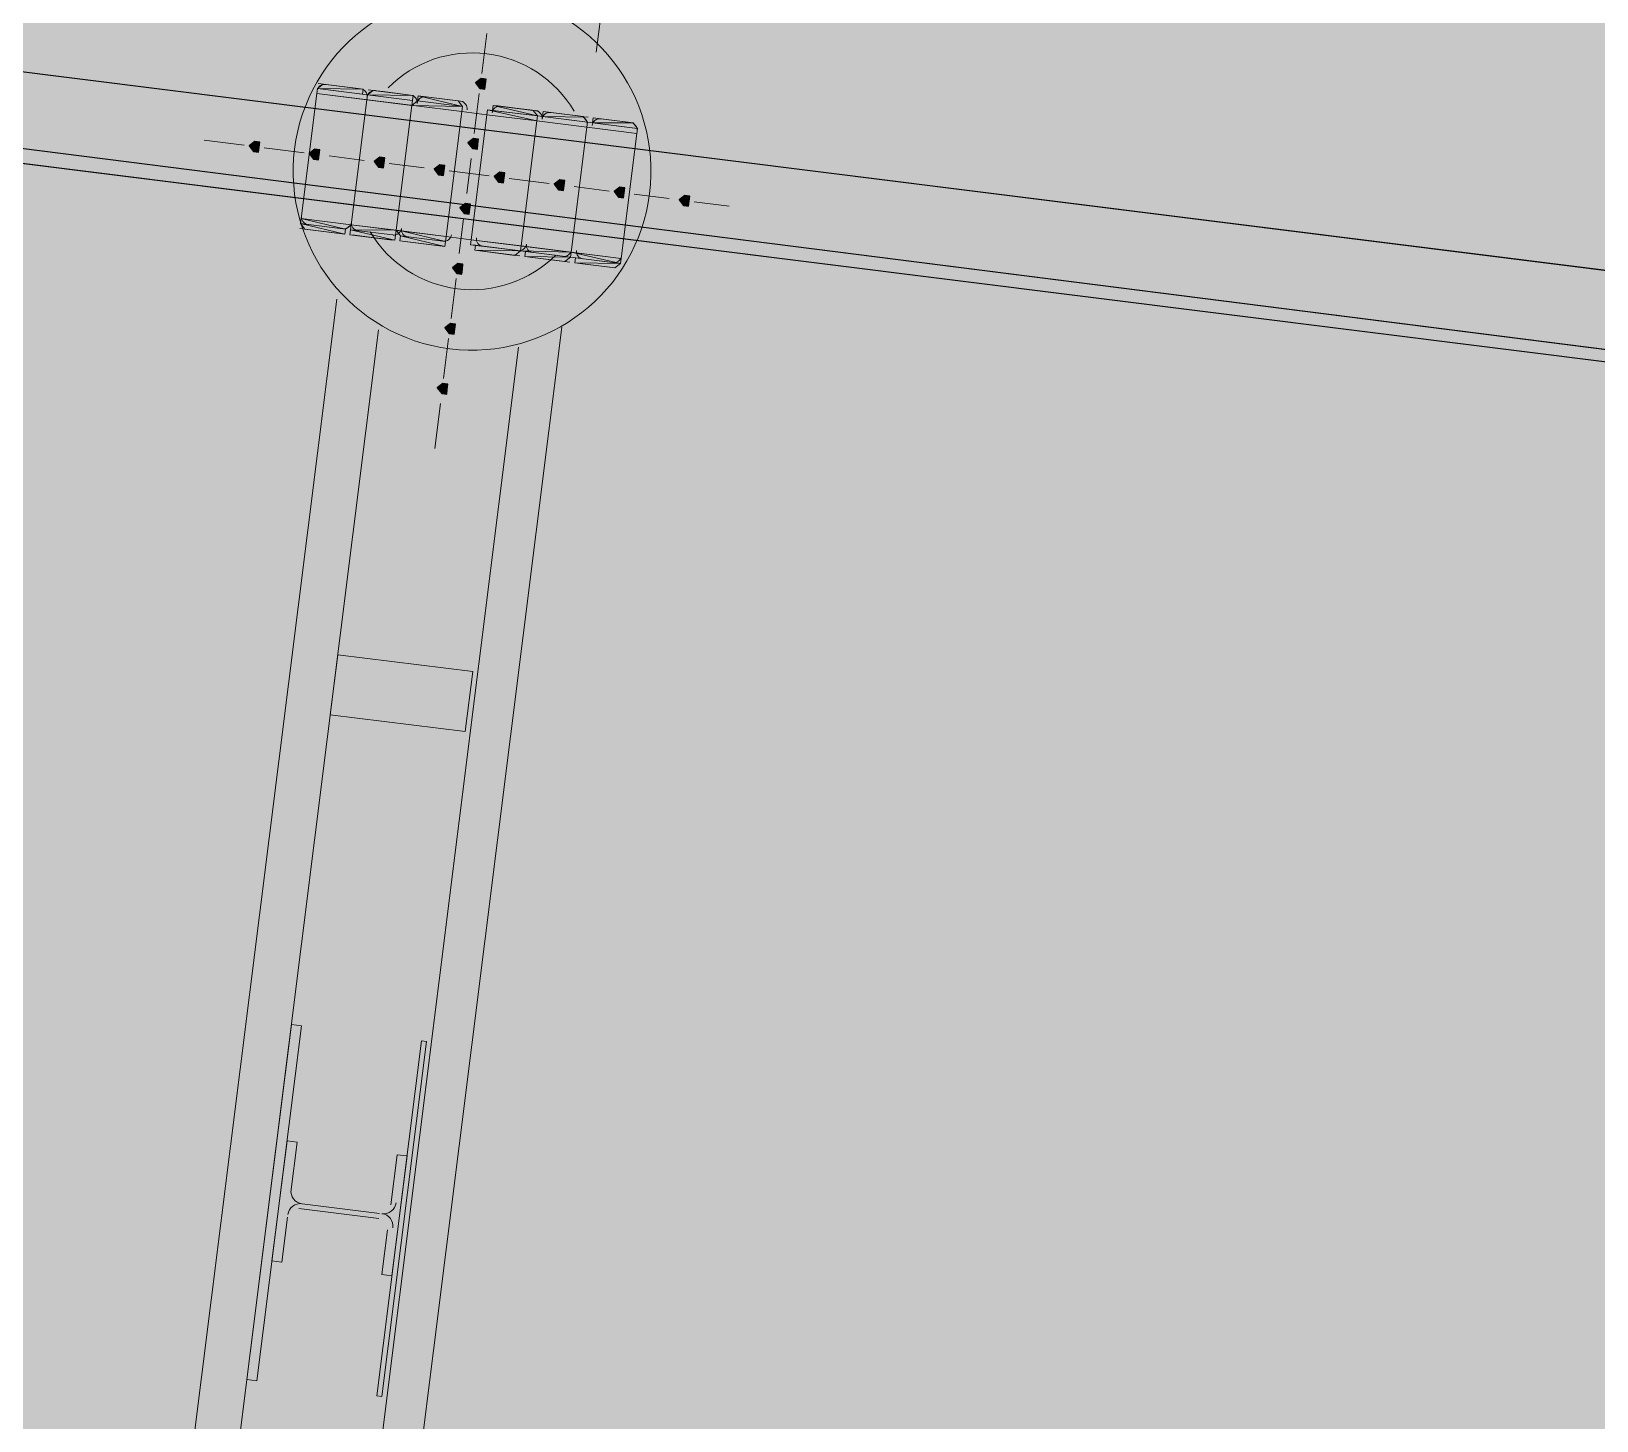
# Model space of a CAD drawing. Header units: metres. Extents: x -4 to 509425, y 7549 to 4732445.
# Drawn here: x 476057.508 to 476060.138, y 4719754.707 to 4719757.042 of the extents above; entities that cross this region are included whole.
import ezdxf

# ---------------------------------------------------------------- set-up
doc = ezdxf.new("R2010")
doc.units = ezdxf.units.M
doc.header["$LTSCALE"] = 0.01
doc.header["$MEASUREMENT"] = 0
doc.layers.get('0').update_dxf_attribs({"lineweight": 0})
doc.layers.add('_SUBESTACIÓN', color=1, linetype='Continuous')
doc.layers.add('SUBESTACION LA VID', color=253, linetype='Continuous')

# ---------------------------------------------------------------- blocks, each defined once
blk = doc.blocks.new('A$Cfff6051d')
at = {"layer": 'SUBESTACION LA VID', "transparency": 33554687}
h = blk.add_hatch(color=256, dxfattribs=at)
h.dxf.hatch_style = 2
h.paths.add_polyline_path([(476058.271, 4719756.9531), (476058.272, 4719756.9615), (476058.2636, 4719756.9625), (476058.2542, 4719756.9552), (476058.2615, 4719756.9457), (476058.2699, 4719756.9447)])
h = blk.add_hatch(color=256, dxfattribs=at)
h.dxf.hatch_style = 2
h.paths.add_polyline_path([(476058.2583, 4719756.8523), (476058.2594, 4719756.8607), (476058.251, 4719756.8617), (476058.2415, 4719756.8544), (476058.2489, 4719756.8449), (476058.2573, 4719756.8439)])
h = blk.add_hatch(color=256, dxfattribs=at)
h.dxf.hatch_style = 2
h.paths.add_polyline_path([(476057.8908, 4719756.8472), (476057.8919, 4719756.8556), (476057.8835, 4719756.8566), (476057.874, 4719756.8493), (476057.8814, 4719756.8398), (476057.8898, 4719756.8388)])
h = blk.add_hatch(color=256, dxfattribs=at)
h.dxf.hatch_style = 2
h.paths.add_polyline_path([(476057.9916, 4719756.8345), (476057.9927, 4719756.8429), (476057.9843, 4719756.844), (476057.9748, 4719756.8366), (476057.9822, 4719756.8272), (476057.9906, 4719756.8261)])
h = blk.add_hatch(color=256, dxfattribs=at)
h.dxf.hatch_style = 2
h.paths.add_polyline_path([(476058.1008, 4719756.8208), (476058.1019, 4719756.8292), (476058.0935, 4719756.8303), (476058.084, 4719756.8229), (476058.0914, 4719756.8135), (476058.0998, 4719756.8124)])
h = blk.add_hatch(color=256, dxfattribs=at)
h.dxf.hatch_style = 2
h.paths.add_polyline_path([(476058.2016, 4719756.8082), (476058.2027, 4719756.8166), (476058.1943, 4719756.8176), (476058.1848, 4719756.8103), (476058.1922, 4719756.8008), (476058.2006, 4719756.7998)])
h = blk.add_hatch(color=256, dxfattribs=at)
h.dxf.hatch_style = 2
h.paths.add_polyline_path([(476058.3024, 4719756.7955), (476058.3035, 4719756.8039), (476058.2951, 4719756.805), (476058.2856, 4719756.7977), (476058.293, 4719756.7882), (476058.3014, 4719756.7871)])
h = blk.add_hatch(color=256, dxfattribs=at)
h.dxf.hatch_style = 2
h.paths.add_polyline_path([(476058.4032, 4719756.7829), (476058.4043, 4719756.7913), (476058.3959, 4719756.7924), (476058.3864, 4719756.785), (476058.3938, 4719756.7756), (476058.4022, 4719756.7745)])
h = blk.add_hatch(color=256, dxfattribs=at)
h.dxf.hatch_style = 2
h.paths.add_polyline_path([(476058.504, 4719756.7703), (476058.5051, 4719756.7787), (476058.4967, 4719756.7797), (476058.4872, 4719756.7724), (476058.4946, 4719756.7629), (476058.503, 4719756.7619)])
h = blk.add_hatch(color=256, dxfattribs=at)
h.dxf.hatch_style = 2
h.paths.add_polyline_path([(476058.6132, 4719756.7566), (476058.6143, 4719756.765), (476058.6059, 4719756.766), (476058.5964, 4719756.7587), (476058.6038, 4719756.7492), (476058.6122, 4719756.7482)])
h = blk.add_hatch(color=256, dxfattribs=at)
h.dxf.hatch_style = 2
h.paths.add_polyline_path([(476058.2447, 4719756.7431), (476058.2457, 4719756.7515), (476058.2373, 4719756.7525), (476058.2278, 4719756.7452), (476058.2352, 4719756.7357), (476058.2436, 4719756.7347)])
h = blk.add_hatch(color=256, dxfattribs=at)
h.dxf.hatch_style = 2
h.paths.add_polyline_path([(476058.232, 4719756.6423), (476058.2331, 4719756.6507), (476058.2247, 4719756.6517), (476058.2152, 4719756.6444), (476058.2226, 4719756.6349), (476058.231, 4719756.6339)])
h = blk.add_hatch(color=256, dxfattribs=at)
h.dxf.hatch_style = 2
h.paths.add_polyline_path([(476058.2194, 4719756.5415), (476058.2204, 4719756.5499), (476058.212, 4719756.5509), (476058.2026, 4719756.5436), (476058.2099, 4719756.5341), (476058.2183, 4719756.5331)])
h = blk.add_hatch(color=256, dxfattribs=at)
h.dxf.hatch_style = 2
h.paths.add_polyline_path([(476058.2067, 4719756.4407), (476058.2078, 4719756.4491), (476058.1994, 4719756.4501), (476058.1899, 4719756.4428), (476058.1973, 4719756.4333), (476058.2057, 4719756.4323)])
at = {"layer": 'SUBESTACION LA VID', "lineweight": 15}
for p, q in [((476072.6429, 4719755.0745), (475976.8959, 4719767.0782)), ((476072.6239, 4719754.9233), (475976.8769, 4719766.927)), ((476058.8349, 4719760.0223), (476058.4569, 4719757.0066)), ((476058.2731, 4719757.0381), (476058.2647, 4719756.9709)), ((476058.0568, 4719756.9458), (476057.9979, 4719756.9532)), ((476058.1408, 4719756.9353), (476058.082, 4719756.9426)), ((476057.9874, 4719756.9374), (476057.9611, 4719756.7274)), ((476058.0715, 4719756.9269), (476058.0451, 4719756.7169)), ((476058.0451, 4719756.7169), (476058.0715, 4719756.9269)), ((476058.1471, 4719756.9174), (476058.1207, 4719756.7074)), ((476058.1207, 4719756.7074), (476058.1471, 4719756.9174)), ((476058.2248, 4719756.9247), (476058.166, 4719756.9321)), ((476058.2605, 4719756.9373), (476058.252, 4719756.8701)), ((476058.292, 4719756.9163), (476058.3508, 4719756.9089)), ((476058.2047, 4719756.6969), (476058.2311, 4719756.9069)), ((476058.2467, 4719756.6916), (476058.2731, 4719756.9016)), ((476058.3571, 4719756.8911), (476058.3307, 4719756.6811)), ((476058.3307, 4719756.6811), (476058.3571, 4719756.8911)), ((476058.376, 4719756.9058), (476058.4264, 4719756.8995)), ((476058.46, 4719756.8952), (476058.5104, 4719756.8889)), ((476057.8656, 4719756.8503), (476057.7984, 4719756.8587)), ((476058.4411, 4719756.8806), (476058.4147, 4719756.6705)), ((476058.4147, 4719756.6705), (476058.4411, 4719756.8806)), ((476058.5251, 4719756.87), (476058.4987, 4719756.66)), ((476057.9664, 4719756.8377), (476057.8992, 4719756.8461)), ((476058.0672, 4719756.825), (476058.0084, 4719756.8324)), ((476058.168, 4719756.8124), (476058.1092, 4719756.8198)), ((476058.2772, 4719756.7987), (476058.21, 4719756.8071)), ((476058.2468, 4719756.8281), (476058.2394, 4719756.7693)), ((476058.378, 4719756.7861), (476058.3108, 4719756.7945)), ((476058.4788, 4719756.7734), (476058.42, 4719756.7808)), ((476058.5796, 4719756.7608), (476058.5208, 4719756.7682)), ((476058.6804, 4719756.7482), (476058.6216, 4719756.7555)), ((476058.2341, 4719756.7273), (476058.2268, 4719756.6685)), ((476057.9674, 4719756.7096), (476058.0262, 4719756.7022)), ((476058.0514, 4719756.699), (476058.1102, 4719756.6917)), ((476058.1354, 4719756.6885), (476058.1942, 4719756.6811)), ((476058.3202, 4719756.6653), (476058.2614, 4719756.6727)), ((476058.3958, 4719756.6559), (476058.3454, 4719756.6622)), ((476058.4798, 4719756.6453), (476058.4294, 4719756.6516)), ((476058.2215, 4719756.6265), (476058.2131, 4719756.5593)), ((476057.6439, 4719753.5846), (476058.0209, 4719756.5919)), ((476058.0219, 4719753.5372), (476058.3989, 4719756.5445)), ((476058.0913, 4719756.5404), (476057.7248, 4719753.6171)), ((476058.2089, 4719756.5257), (476058.2004, 4719756.4585)), ((476058.3265, 4719756.511), (476057.96, 4719753.5876)), ((476058.1952, 4719756.4165), (476058.1857, 4719756.3409)), ((476057.9584, 4719755.0725), (476058.0928, 4719755.0556)), ((476058.0918, 4719755.0472), (476057.9574, 4719755.0641))]:
    blk.add_line(p, q, dxfattribs=at)
at = {"layer": 'SUBESTACION LA VID', "lineweight": 0}
for p, q in [((476057.9885, 4719756.9458), (476058.0641, 4719756.9363)), ((476057.9885, 4719756.9458), (476058.0641, 4719756.9363)), ((476057.9885, 4719756.9458), (476058.0652, 4719756.9447)), ((476057.9885, 4719756.9458), (476058.0652, 4719756.9447)), ((476057.9895, 4719756.9542), (476058.0652, 4719756.9447)), ((476057.9979, 4719756.9532), (476058.0652, 4719756.9447)), ((476057.9979, 4719756.9532), (476058.0652, 4719756.9447)), ((476057.9979, 4719756.9532), (476058.0568, 4719756.9458)), ((476058.0736, 4719756.9437), (476058.1492, 4719756.9342)), ((476058.082, 4719756.9426), (476058.1492, 4719756.9342)), ((476058.082, 4719756.9426), (476058.1408, 4719756.9353)), ((476058.082, 4719756.9426), (476058.1408, 4719756.9353)), ((476058.0725, 4719756.9353), (476058.1481, 4719756.9258)), ((476058.0725, 4719756.9353), (476058.1481, 4719756.9258)), ((476058.0725, 4719756.9353), (476058.1481, 4719756.9258)), ((476058.0725, 4719756.9353), (476058.1492, 4719756.9342)), ((476058.1471, 4719756.9174), (476058.2321, 4719756.9153)), ((476058.1565, 4719756.9248), (476058.2321, 4719756.9153)), ((476058.1565, 4719756.9248), (476058.2321, 4719756.9153)), ((476058.1565, 4719756.9248), (476058.2321, 4719756.9153)), ((476058.1565, 4719756.9248), (476058.2321, 4719756.9153)), ((476058.1565, 4719756.9248), (476058.2321, 4719756.9153)), ((476058.1576, 4719756.9332), (476058.2321, 4719756.9153)), ((476058.1576, 4719756.9332), (476058.2332, 4719756.9237)), ((476058.1576, 4719756.9332), (476058.2248, 4719756.9247)), ((476058.1576, 4719756.9332), (476058.2248, 4719756.9247)), ((476058.166, 4719756.9321), (476058.2248, 4719756.9247)), ((476058.166, 4719756.9321), (476058.2248, 4719756.9247)), ((476058.2836, 4719756.9174), (476058.3581, 4719756.8995)), ((476058.2836, 4719756.9174), (476058.3592, 4719756.9079)), ((476058.2836, 4719756.9174), (476058.3508, 4719756.9089)), ((476058.2836, 4719756.9174), (476058.3508, 4719756.9089)), ((476058.292, 4719756.9163), (476058.3508, 4719756.9089)), ((476058.292, 4719756.9163), (476058.3508, 4719756.9089)), ((476058.2741, 4719756.91), (476058.3571, 4719756.8911)), ((476058.2825, 4719756.909), (476058.3581, 4719756.8995)), ((476058.2825, 4719756.909), (476058.3581, 4719756.8995)), ((476058.2825, 4719756.909), (476058.3581, 4719756.8995)), ((476058.3581, 4719756.8995), (476058.4421, 4719756.889)), ((476058.3665, 4719756.8984), (476058.4421, 4719756.889)), ((476058.3665, 4719756.8984), (476058.4421, 4719756.889)), ((476058.3665, 4719756.8984), (476058.4421, 4719756.889)), ((476058.3665, 4719756.8984), (476058.4432, 4719756.8974)), ((476058.3676, 4719756.9068), (476058.4348, 4719756.8984)), ((476058.3676, 4719756.9068), (476058.4348, 4719756.8984)), ((476058.3676, 4719756.9068), (476058.4348, 4719756.8984)), ((476058.376, 4719756.9058), (476058.4348, 4719756.8984)), ((476058.376, 4719756.9058), (476058.4348, 4719756.8984)), ((476058.4421, 4719756.889), (476058.5261, 4719756.8784)), ((476058.4505, 4719756.8879), (476058.5261, 4719756.8784)), ((476058.4505, 4719756.8879), (476058.5261, 4719756.8784)), ((476058.4516, 4719756.8963), (476058.5188, 4719756.8879)), ((476058.4516, 4719756.8963), (476058.5188, 4719756.8879)), ((476058.46, 4719756.8952), (476058.5188, 4719756.8879)), ((476058.46, 4719756.8952), (476058.5188, 4719756.8879)), ((476058.4411, 4719756.8806), (476058.5251, 4719756.87)), ((476058.0357, 4719756.7095), (476057.9611, 4719756.7274)), ((476058.0346, 4719756.7011), (476057.959, 4719756.7106)), ((476058.0346, 4719756.7011), (476057.9601, 4719756.719)), ((476058.0346, 4719756.7011), (476057.9674, 4719756.7096)), ((476058.0346, 4719756.7011), (476057.9674, 4719756.7096)), ((476058.1186, 4719756.6906), (476058.0441, 4719756.7085)), ((476058.1197, 4719756.699), (476058.0441, 4719756.7085)), ((476058.1197, 4719756.699), (476058.0441, 4719756.7085)), ((476058.1197, 4719756.699), (476058.0441, 4719756.7085)), ((476058.1197, 4719756.699), (476058.0441, 4719756.7085)), ((476058.1207, 4719756.7074), (476058.0441, 4719756.7085)), ((476058.1207, 4719756.7074), (476058.0451, 4719756.7169)), ((476058.2047, 4719756.6969), (476058.1207, 4719756.7074)), ((476058.2037, 4719756.6885), (476058.1291, 4719756.7064)), ((476058.1102, 4719756.6917), (476058.043, 4719756.7001)), ((476058.1186, 4719756.6906), (476058.043, 4719756.7001)), ((476058.1186, 4719756.6906), (476058.043, 4719756.7001)), ((476058.1102, 4719756.6917), (476058.0514, 4719756.699)), ((476058.1102, 4719756.6917), (476058.0514, 4719756.699)), ((476058.1942, 4719756.6811), (476058.127, 4719756.6896)), ((476058.2026, 4719756.6801), (476058.127, 4719756.6896)), ((476058.2026, 4719756.6801), (476058.127, 4719756.6896)), ((476058.2026, 4719756.6801), (476058.1281, 4719756.698)), ((476058.2037, 4719756.6885), (476058.1281, 4719756.698)), ((476058.2037, 4719756.6885), (476058.1281, 4719756.698)), ((476058.2037, 4719756.6885), (476058.1281, 4719756.698)), ((476058.2037, 4719756.6885), (476058.1281, 4719756.698)), ((476058.3297, 4719756.6727), (476058.2457, 4719756.6832)), ((476058.3297, 4719756.6727), (476058.2541, 4719756.6822)), ((476058.3286, 4719756.6643), (476058.253, 4719756.6738)), ((476058.3297, 4719756.6727), (476058.253, 4719756.6738)), ((476058.3202, 4719756.6653), (476058.2614, 4719756.6727)), ((476058.4137, 4719756.6621), (476058.3297, 4719756.6727)), ((476058.4042, 4719756.6548), (476058.337, 4719756.6632)), ((476058.4042, 4719756.6548), (476058.337, 4719756.6632)), ((476058.4137, 4719756.6621), (476058.337, 4719756.6632)), ((476058.4137, 4719756.6621), (476058.3381, 4719756.6716)), ((476058.4137, 4719756.6621), (476058.3381, 4719756.6716)), ((476058.4042, 4719756.6548), (476058.3454, 4719756.6622)), ((476058.4882, 4719756.6443), (476058.421, 4719756.6527)), ((476058.4882, 4719756.6443), (476058.421, 4719756.6527)), ((476058.4882, 4719756.6443), (476058.421, 4719756.6527)), ((476058.4882, 4719756.6443), (476058.421, 4719756.6527)), ((476058.4977, 4719756.6516), (476058.421, 4719756.6527)), ((476058.4977, 4719756.6516), (476058.4221, 4719756.6611)), ((476058.4977, 4719756.6516), (476058.4221, 4719756.6611)), ((476058.4882, 4719756.6443), (476058.4294, 4719756.6516))]:
    blk.add_line(p, q, dxfattribs=at)
at = {"layer": 'SUBESTACION LA VID', "lineweight": 15}
for points in [[(476072.6239, 4719754.9233), (476072.6429, 4719755.0745), (475976.8959, 4719767.0782), (475976.8769, 4719766.927), (476072.6239, 4719754.9233)], [(476058.0988, 4719756.9405), (476058.082, 4719756.9426), (476058.0725, 4719756.9353), (476058.0715, 4719756.9269), (476058.0725, 4719756.9353), (476058.0641, 4719756.9363), (476058.0652, 4719756.9447), (476058.0568, 4719756.9458), (476057.9979, 4719756.9532), (476057.9885, 4719756.9458), (476057.9874, 4719756.9374), (476057.9611, 4719756.7274), (476057.9601, 4719756.719), (476057.9674, 4719756.7096), (476058.0262, 4719756.7022), (476058.0346, 4719756.7011), (476058.0357, 4719756.7095), (476058.0451, 4719756.7169), (476058.0441, 4719756.7085), (476058.043, 4719756.7001), (476058.0514, 4719756.699), (476058.1102, 4719756.6917), (476058.1186, 4719756.6906), (476058.1197, 4719756.699), (476058.1207, 4719756.7074), (476058.1281, 4719756.698), (476058.127, 4719756.6896), (476058.1354, 4719756.6885), (476058.1942, 4719756.6811), (476058.2026, 4719756.6801), (476058.2037, 4719756.6885), (476058.2047, 4719756.6969), (476058.2467, 4719756.6916), (476058.2457, 4719756.6832), (476058.2541, 4719756.6822), (476058.253, 4719756.6738), (476058.2614, 4719756.6727), (476058.3202, 4719756.6653), (476058.3297, 4719756.6727), (476058.3307, 4719756.6811), (476058.3297, 4719756.6727), (476058.3381, 4719756.6716), (476058.337, 4719756.6632), (476058.3454, 4719756.6622), (476058.3958, 4719756.6559), (476058.4042, 4719756.6548), (476058.4137, 4719756.6621), (476058.4147, 4719756.6705), (476058.4137, 4719756.6621), (476058.4221, 4719756.6611), (476058.421, 4719756.6527), (476058.4294, 4719756.6516), (476058.4798, 4719756.6453), (476058.4882, 4719756.6443), (476058.4977, 4719756.6516), (476058.4987, 4719756.66), (476058.5251, 4719756.87), (476058.5261, 4719756.8784), (476058.5188, 4719756.8879), (476058.5104, 4719756.8889), (476058.46, 4719756.8952), (476058.4516, 4719756.8963), (476058.4505, 4719756.8879), (476058.4421, 4719756.889), (476058.4411, 4719756.8806), (476058.4421, 4719756.889), (476058.4348, 4719756.8984), (476058.4264, 4719756.8995), (476058.376, 4719756.9058), (476058.3676, 4719756.9068), (476058.3665, 4719756.8984), (476058.3581, 4719756.8995), (476058.3571, 4719756.8911), (476058.3581, 4719756.8995), (476058.3508, 4719756.9089), (476058.292, 4719756.9163), (476058.2836, 4719756.9174), (476058.2825, 4719756.909), (476058.2741, 4719756.91), (476058.2731, 4719756.9016), (476058.2311, 4719756.9069), (476058.2321, 4719756.9153), (476058.2248, 4719756.9247), (476058.166, 4719756.9321), (476058.1576, 4719756.9332), (476058.1565, 4719756.9248), (476058.1471, 4719756.9174), (476058.1481, 4719756.9258), (476058.1492, 4719756.9342), (476058.1408, 4719756.9353), (476058.0988, 4719756.9405)], [(476058.0102, 4719755.8936), (476058.0228, 4719755.9944), (476058.2496, 4719755.966), (476058.237, 4719755.8652), (476058.0102, 4719755.8936)], [(476057.9617, 4719755.3707), (476057.8869, 4719754.7743), (476057.8701, 4719754.7764), (476057.9449, 4719755.3728), (476057.9617, 4719755.3707)], [(476058.1633, 4719755.3454), (476058.0885, 4719754.749), (476058.0969, 4719754.7479), (476058.1717, 4719755.3444), (476058.1633, 4719755.3454)], [(476057.9122, 4719754.9759), (476057.9375, 4719755.1775), (476057.9543, 4719755.1754), (476057.9437, 4719755.0914)], [(476058.1117, 4719755.0703), (476058.1223, 4719755.1543), (476058.1391, 4719755.1522), (476058.1138, 4719754.9506), (476058.097, 4719754.9527), (476058.1065, 4719755.0283)], [(476057.9385, 4719755.0494), (476057.929, 4719754.9738), (476057.9122, 4719754.9759)]]:
    blk.add_lwpolyline(points, dxfattribs=at)
at = {"layer": 'SUBESTACION LA VID', "lineweight": 0}
for points in [[(476057.9885, 4719756.9458), (476058.0725, 4719756.9353), (476058.1481, 4719756.9258), (476058.0725, 4719756.9353)], [(476057.9885, 4719756.9458), (476058.0641, 4719756.9363), (476057.9885, 4719756.9458)], [(476058.082, 4719756.9426), (476058.1408, 4719756.9353), (476058.082, 4719756.9426)], [(476058.2311, 4719756.9069), (476057.9874, 4719756.9374), (476058.1471, 4719756.9174)], [(476058.1471, 4719756.9174), (476058.0715, 4719756.9269), (476057.9874, 4719756.9374)], [(476058.4411, 4719756.8806), (476058.3571, 4719756.8911), (476058.2731, 4719756.9016)], [(476058.2741, 4719756.91), (476058.3581, 4719756.8995), (476058.4421, 4719756.889)], [(476058.4421, 4719756.889), (476058.5261, 4719756.8784), (476058.4421, 4719756.889)], [(476058.4505, 4719756.8879), (476058.5188, 4719756.8879), (476058.4516, 4719756.8963)], [(476057.9611, 4719756.7274), (476058.0451, 4719756.7169), (476058.2047, 4719756.6969)], [(476058.0357, 4719756.7095), (476057.9601, 4719756.719), (476058.0357, 4719756.7095)], [(476058.0357, 4719756.7095), (476057.9601, 4719756.719), (476058.0357, 4719756.7095)], [(476058.0262, 4719756.7022), (476057.9674, 4719756.7096), (476058.0262, 4719756.7022)], [(476058.1942, 4719756.6811), (476058.1354, 4719756.6885), (476058.1942, 4719756.6811)], [(476058.4987, 4719756.66), (476058.2467, 4719756.6916), (476058.3307, 4719756.6811)], [(476058.3297, 4719756.6727), (476058.2541, 4719756.6822), (476058.3297, 4719756.6727)], [(476058.4147, 4719756.6705), (476058.3307, 4719756.6811), (476058.4987, 4719756.66), (476058.4147, 4719756.6705)], [(476058.2614, 4719756.6727), (476058.3202, 4719756.6653), (476058.253, 4719756.6738)], [(476058.4137, 4719756.6621), (476058.3297, 4719756.6727), (476058.4147, 4719756.6705), (476058.4977, 4719756.6516)], [(476058.4042, 4719756.6548), (476058.337, 4719756.6632), (476058.4126, 4719756.6537)], [(476058.4977, 4719756.6516), (476058.4137, 4719756.6621), (476058.4977, 4719756.6516)]]:
    blk.add_lwpolyline(points, dxfattribs=at)
at = {"layer": 'SUBESTACION LA VID'}
for points in [[(476058.271, 4719756.9531), (476058.272, 4719756.9615), (476058.2636, 4719756.9625), (476058.2542, 4719756.9552), (476058.2615, 4719756.9457), (476058.2699, 4719756.9447)], [(476058.2583, 4719756.8523), (476058.2594, 4719756.8607), (476058.251, 4719756.8617), (476058.2415, 4719756.8544), (476058.2489, 4719756.8449), (476058.2573, 4719756.8439)], [(476057.8908, 4719756.8472), (476057.8919, 4719756.8556), (476057.8835, 4719756.8566), (476057.874, 4719756.8493), (476057.8814, 4719756.8398), (476057.8898, 4719756.8388)], [(476057.9916, 4719756.8345), (476057.9927, 4719756.8429), (476057.9843, 4719756.844), (476057.9748, 4719756.8366), (476057.9822, 4719756.8272), (476057.9906, 4719756.8261)], [(476058.1008, 4719756.8208), (476058.1019, 4719756.8292), (476058.0935, 4719756.8303), (476058.084, 4719756.8229), (476058.0914, 4719756.8135), (476058.0998, 4719756.8124)], [(476058.2016, 4719756.8082), (476058.2027, 4719756.8166), (476058.1943, 4719756.8176), (476058.1848, 4719756.8103), (476058.1922, 4719756.8008), (476058.2006, 4719756.7998)], [(476058.3024, 4719756.7955), (476058.3035, 4719756.8039), (476058.2951, 4719756.805), (476058.2856, 4719756.7977), (476058.293, 4719756.7882), (476058.3014, 4719756.7871)], [(476058.4032, 4719756.7829), (476058.4043, 4719756.7913), (476058.3959, 4719756.7924), (476058.3864, 4719756.785), (476058.3938, 4719756.7756), (476058.4022, 4719756.7745)], [(476058.504, 4719756.7703), (476058.5051, 4719756.7787), (476058.4967, 4719756.7797), (476058.4872, 4719756.7724), (476058.4946, 4719756.7629), (476058.503, 4719756.7619)], [(476058.6132, 4719756.7566), (476058.6143, 4719756.765), (476058.6059, 4719756.766), (476058.5964, 4719756.7587), (476058.6038, 4719756.7492), (476058.6122, 4719756.7482)], [(476058.2447, 4719756.7431), (476058.2457, 4719756.7515), (476058.2373, 4719756.7525), (476058.2278, 4719756.7452), (476058.2352, 4719756.7357), (476058.2436, 4719756.7347)], [(476058.232, 4719756.6423), (476058.2331, 4719756.6507), (476058.2247, 4719756.6517), (476058.2152, 4719756.6444), (476058.2226, 4719756.6349), (476058.231, 4719756.6339)], [(476058.2194, 4719756.5415), (476058.2204, 4719756.5499), (476058.212, 4719756.5509), (476058.2026, 4719756.5436), (476058.2099, 4719756.5341), (476058.2183, 4719756.5331)], [(476058.2067, 4719756.4407), (476058.2078, 4719756.4491), (476058.1994, 4719756.4501), (476058.1899, 4719756.4428), (476058.1973, 4719756.4333), (476058.2057, 4719756.4323)]]:
    blk.add_lwpolyline(points, close=True, dxfattribs=at)
at = {"layer": 'SUBESTACION LA VID', "lineweight": 0}
for points in [[(476058.271, 4719756.9531), (476058.272, 4719756.9615), (476058.2636, 4719756.9625), (476058.2542, 4719756.9552), (476058.2615, 4719756.9457), (476058.2699, 4719756.9447)], [(476058.2583, 4719756.8523), (476058.2594, 4719756.8607), (476058.251, 4719756.8617), (476058.2415, 4719756.8544), (476058.2489, 4719756.8449), (476058.2573, 4719756.8439)], [(476057.8908, 4719756.8472), (476057.8919, 4719756.8556), (476057.8835, 4719756.8566), (476057.874, 4719756.8493), (476057.8814, 4719756.8398), (476057.8898, 4719756.8388)], [(476057.9916, 4719756.8345), (476057.9927, 4719756.8429), (476057.9843, 4719756.844), (476057.9748, 4719756.8366), (476057.9822, 4719756.8272), (476057.9906, 4719756.8261)], [(476058.1008, 4719756.8208), (476058.1019, 4719756.8292), (476058.0935, 4719756.8303), (476058.084, 4719756.8229), (476058.0914, 4719756.8135), (476058.0998, 4719756.8124)], [(476058.2016, 4719756.8082), (476058.2027, 4719756.8166), (476058.1943, 4719756.8176), (476058.1848, 4719756.8103), (476058.1922, 4719756.8008), (476058.2006, 4719756.7998)], [(476058.3024, 4719756.7955), (476058.3035, 4719756.8039), (476058.2951, 4719756.805), (476058.2856, 4719756.7977), (476058.293, 4719756.7882), (476058.3014, 4719756.7871)], [(476058.4032, 4719756.7829), (476058.4043, 4719756.7913), (476058.3959, 4719756.7924), (476058.3864, 4719756.785), (476058.3938, 4719756.7756), (476058.4022, 4719756.7745)], [(476058.504, 4719756.7703), (476058.5051, 4719756.7787), (476058.4967, 4719756.7797), (476058.4872, 4719756.7724), (476058.4946, 4719756.7629), (476058.503, 4719756.7619)], [(476058.6132, 4719756.7566), (476058.6143, 4719756.765), (476058.6059, 4719756.766), (476058.5964, 4719756.7587), (476058.6038, 4719756.7492), (476058.6122, 4719756.7482)], [(476058.2447, 4719756.7431), (476058.2457, 4719756.7515), (476058.2373, 4719756.7525), (476058.2278, 4719756.7452), (476058.2352, 4719756.7357), (476058.2436, 4719756.7347)], [(476058.232, 4719756.6423), (476058.2331, 4719756.6507), (476058.2247, 4719756.6517), (476058.2152, 4719756.6444), (476058.2226, 4719756.6349), (476058.231, 4719756.6339)], [(476058.2194, 4719756.5415), (476058.2204, 4719756.5499), (476058.212, 4719756.5509), (476058.2026, 4719756.5436), (476058.2099, 4719756.5341), (476058.2183, 4719756.5331)], [(476058.2067, 4719756.4407), (476058.2078, 4719756.4491), (476058.1994, 4719756.4501), (476058.1899, 4719756.4428), (476058.1973, 4719756.4333), (476058.2057, 4719756.4323)]]:
    blk.add_lwpolyline(points, close=True, dxfattribs=at)
at = {"layer": 'SUBESTACION LA VID'}
for points in [[(475976.8769, 4719766.927), (475976.8769, 4719766.927), (475976.8959, 4719767.0782), (475976.8959, 4719767.0782), (475976.8959, 4719767.0782), (476072.6239, 4719754.9233), (476072.6239, 4719754.9233), (476072.6239, 4719754.9233), (475976.8769, 4719766.927), (475976.8769, 4719766.927)], [(475976.8959, 4719767.0782), (475976.8959, 4719767.0782), (476072.6239, 4719754.9233), (476072.6239, 4719754.9233), (476072.6239, 4719754.9233), (476072.6429, 4719755.0745), (476072.6429, 4719755.0745), (476072.6429, 4719755.0745), (475976.8959, 4719767.0782), (475976.8959, 4719767.0782)]]:
    blk.add_open_spline(points, degree=3, knots=[0, 0, 0, 0, 1, 1, 1, 2, 2, 2, 3, 3, 3, 3], dxfattribs=at)
at = {"layer": 'SUBESTACION LA VID', "lineweight": 0}
for points in [[(475976.8769, 4719766.927), (475976.8769, 4719766.927), (475976.8959, 4719767.0782), (475976.8959, 4719767.0782), (475976.8959, 4719767.0782), (476072.6239, 4719754.9233), (476072.6239, 4719754.9233), (476072.6239, 4719754.9233), (475976.8769, 4719766.927), (475976.8769, 4719766.927)], [(475976.8959, 4719767.0782), (475976.8959, 4719767.0782), (476072.6239, 4719754.9233), (476072.6239, 4719754.9233), (476072.6239, 4719754.9233), (476072.6429, 4719755.0745), (476072.6429, 4719755.0745), (476072.6429, 4719755.0745), (475976.8959, 4719767.0782), (475976.8959, 4719767.0782)]]:
    blk.add_open_spline(points, degree=3, knots=[0, 0, 0, 0, 1, 1, 1, 2, 2, 2, 3, 3, 3, 3], dxfattribs=at)
at = {"layer": 'SUBESTACION LA VID', "lineweight": 15}
for points, knots in [([(476057.9501, 4719756.844), (476057.9295, 4719756.6793), (476058.0463, 4719756.529), (476058.211, 4719756.5084), (476058.3757, 4719756.4877), (476058.5259, 4719756.6045), (476058.5466, 4719756.7692), (476058.5672, 4719756.9339), (476058.4504, 4719757.0842), (476058.2857, 4719757.1048), (476058.121, 4719757.1255), (476057.9708, 4719757.0087), (476057.9501, 4719756.844)], [0, 0, 0, 0, 1, 1, 1, 2, 2, 2, 3, 3, 3, 4, 4, 4, 4]), ([(476058.4197, 4719756.9077), (476058.3884, 4719756.9608), (476058.3343, 4719756.9963), (476058.2731, 4719757.004), (476058.2119, 4719757.0117), (476058.1507, 4719756.9906), (476058.1072, 4719756.9468)], [0, 0, 0, 0, 1, 1, 1, 2, 2, 2, 2]), ([(476058.0773, 4719756.7049), (476058.1087, 4719756.6521), (476058.1627, 4719756.6168), (476058.2236, 4719756.6092), (476058.2845, 4719756.6015), (476058.3455, 4719756.6225), (476058.389, 4719756.6658)], [0, 0, 0, 0, 1, 1, 1, 2, 2, 2, 2])]:
    blk.add_open_spline(points, degree=3, knots=knots, dxfattribs=at)
for points in [[(476058.0022, 4719756.9526), (476057.9952, 4719756.9535), (476057.9888, 4719756.9486), (476057.988, 4719756.9416)], [(476058.072, 4719756.9311), (476058.0729, 4719756.9381), (476058.0679, 4719756.9444), (476058.061, 4719756.9453)], [(476058.0862, 4719756.9421), (476058.0792, 4719756.943), (476058.0729, 4719756.9381), (476058.072, 4719756.9311)], [(476058.156, 4719756.9206), (476058.1569, 4719756.9275), (476058.1519, 4719756.9339), (476058.145, 4719756.9347)], [(476058.1702, 4719756.9316), (476058.1632, 4719756.9325), (476058.1569, 4719756.9275), (476058.156, 4719756.9206)], [(476058.24, 4719756.91), (476058.2409, 4719756.917), (476058.2359, 4719756.9233), (476058.229, 4719756.9242)], [(476058.2962, 4719756.9158), (476058.2892, 4719756.9167), (476058.2829, 4719756.9117), (476058.282, 4719756.9048)], [(476058.366, 4719756.8942), (476058.3669, 4719756.9012), (476058.3619, 4719756.9075), (476058.355, 4719756.9084)], [(476058.3802, 4719756.9053), (476058.3732, 4719756.9061), (476058.3669, 4719756.9012), (476058.366, 4719756.8942)], [(476058.4416, 4719756.8848), (476058.4425, 4719756.8917), (476058.4375, 4719756.8981), (476058.4306, 4719756.8989)], [(476058.4642, 4719756.8947), (476058.4572, 4719756.8956), (476058.4509, 4719756.8907), (476058.45, 4719756.8837)], [(476058.5256, 4719756.8742), (476058.5265, 4719756.8812), (476058.5215, 4719756.8875), (476058.5146, 4719756.8884)], [(476057.9616, 4719756.7316), (476057.9608, 4719756.7247), (476057.9657, 4719756.7183), (476057.9727, 4719756.7174)], [(476058.0315, 4719756.7101), (476058.0384, 4719756.7092), (476058.0448, 4719756.7141), (476058.0457, 4719756.7211)], [(476058.0457, 4719756.7211), (476058.0448, 4719756.7141), (476058.0497, 4719756.7078), (476058.0567, 4719756.7069)], [(476058.1155, 4719756.6995), (476058.1224, 4719756.6987), (476058.1288, 4719756.7036), (476058.1297, 4719756.7106)], [(476058.1297, 4719756.7106), (476058.1288, 4719756.7036), (476058.1337, 4719756.6972), (476058.1407, 4719756.6964)], [(476058.1995, 4719756.689), (476058.2064, 4719756.6881), (476058.2128, 4719756.6931), (476058.2136, 4719756.7)], [(476058.2557, 4719756.6948), (476058.2548, 4719756.6878), (476058.2597, 4719756.6814), (476058.2667, 4719756.6806)], [(476058.3255, 4719756.6732), (476058.3324, 4719756.6723), (476058.3388, 4719756.6773), (476058.3397, 4719756.6842)], [(476058.3397, 4719756.6842), (476058.3388, 4719756.6773), (476058.3437, 4719756.6709), (476058.3507, 4719756.67)], [(476058.4011, 4719756.6637), (476058.408, 4719756.6629), (476058.4144, 4719756.6678), (476058.4153, 4719756.6747)], [(476058.4237, 4719756.6737), (476058.4228, 4719756.6667), (476058.4277, 4719756.6604), (476058.4347, 4719756.6595)], [(476058.4851, 4719756.6532), (476058.492, 4719756.6523), (476058.4984, 4719756.6573), (476058.4993, 4719756.6642)], [(476057.9626, 4719755.0719), (476057.951, 4719755.0734), (476057.9404, 4719755.0652), (476057.939, 4719755.0536)], [(476057.9442, 4719755.0956), (476057.9428, 4719755.084), (476057.951, 4719755.0734), (476057.9626, 4719755.0719)], [(476058.097, 4719755.0551), (476058.1086, 4719755.0536), (476058.1192, 4719755.0619), (476058.1207, 4719755.0735)], [(476058.1154, 4719755.0315), (476058.1168, 4719755.0431), (476058.1086, 4719755.0536), (476058.097, 4719755.0551)]]:
    blk.add_open_spline(points, degree=3, dxfattribs=at)

msp = doc.modelspace()

# ---------------------------------------------------------------- hatches: boundary and pattern name
at = {"layer": '_SUBESTACIÓN', "transparency": 33554559}
h = msp.add_hatch(color=1, dxfattribs=at)
h.dxf.hatch_style = 1
h.paths.add_polyline_path([(475968.6399, 4719805.825), (476089.9386, 4719790.615), (476078.1686, 4719696.74), (475956.8686, 4719711.9502)])

# ---------------------------------------------------------------- block references
at = {"linetype": 'Continuous'}
msp.add_blockref('A$Cfff6051d', (0, 0), dxfattribs=at)

doc.saveas('drawing.dxf')
